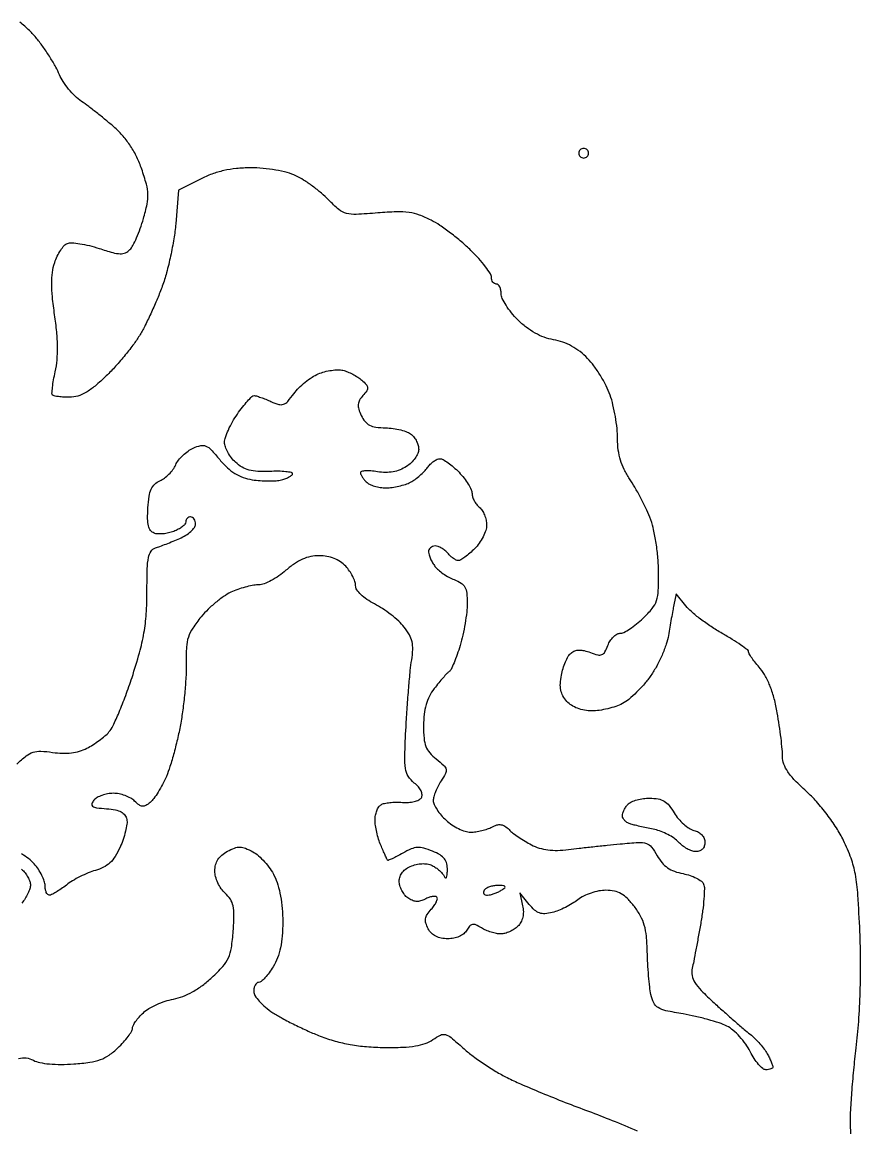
# Model space of a CAD drawing. Extents: x 0 to 102, y 0 to 135.
# Drawn here: x 71.76 to 86.39, y 80.71 to 100 of the extents above; entities that cross this region are included whole.
import ezdxf

# ---------------------------------------------------------------- set-up
doc = ezdxf.new("R2010")
doc.units = 0
doc.header["$MEASUREMENT"] = 0

msp = doc.modelspace()

# ---------------------------------------------------------------- linework, layer by layer
for points in [[(86.218598, 80.58278, -0.020927), (86.206863, 80.752832, -0.019784), (86.209648, 80.975356, -0.005505), (86.231637, 81.323434, -0.005547), (86.26526, 81.717147, -0.005796), (86.307188, 82.1043, 0.01263), (86.350893, 82.566822, 0.009361), (86.376679, 83.07971, 0.009089), (86.383781, 83.612319, 0.009628), (86.371189, 84.1347, 0.005781), (86.33613, 84.772481, 0.027892), (86.291852, 85.132878, 0.042199), (86.216858, 85.412126, 0.026717), (86.085457, 85.722804, 0.028862), (85.962028, 85.942815, 0.019758), (85.798263, 86.177888, 0.019711), (85.615717, 86.400236, 0.027922), (85.435218, 86.581728, -0.016529), (85.238548, 86.770672, -0.043512), (85.114923, 86.92187, -0.061773), (85.046261, 87.055368, -0.088141), (85.023, 87.186294, 0.023743), (85.017089, 87.310705, 0.006351), (84.995793, 87.50775, 0.006422), (84.965837, 87.731312, 0.006592), (84.930382, 87.952093, 0.021067), (84.877894, 88.192982, 0.027771), (84.808861, 88.406869, 0.031247), (84.726713, 88.585896, 0.054458), (84.634385, 88.720423, -0.011071), (84.556479, 88.815173, -0.015037), (84.490719, 88.904249, -0.011904), (84.44061, 88.98039, -0.140015), (84.430903, 89.014141, 0.236832), (84.414764, 89.046159, 0.007756), (84.29482, 89.132385, 0.013328), (84.14524, 89.230625, 0.008696), (83.967785, 89.336293, -0.01682), (83.778193, 89.453401, -0.015469), (83.591403, 89.586159, -0.015683), (83.432295, 89.714873, -0.048219), (83.336677, 89.814898), (83.168585, 90.028592), (83.127767, 89.831146, 0.004918), (83.108387, 89.732519, 0.001843), (83.083086, 89.593871, 0.001825), (83.056633, 89.442642, 0.002215), (83.03298, 89.300668, -0.042308), (82.994532, 89.147036, -0.020556), (82.921135, 88.958301, -0.020223), (82.828083, 88.766863, -0.027447), (82.728017, 88.602828, -0.025512), (82.6139, 88.453847, -0.021397), (82.478604, 88.307873, -0.021934), (82.343211, 88.185065, -0.053948), (82.231413, 88.11101, -0.038162), (82.116556, 88.062319, -0.022669), (81.973589, 88.021309, -0.022608), (81.826454, 87.993195, -0.035914), (81.698613, 87.984, -0.043192), (81.569355, 87.995187, -0.047488), (81.448153, 88.028413, -0.050755), (81.342984, 88.081029, -0.067582), (81.261362, 88.149817, -0.056903), (81.193572, 88.244396, -0.075683), (81.156645, 88.343366, -0.065767), (81.147969, 88.459302, -0.032209), (81.165889, 88.606616, -0.028695), (81.195207, 88.724973, -0.02813), (81.238038, 88.840005, -0.029311), (81.287106, 88.936292, -0.087264), (81.334848, 88.992518, -0.085107), (81.400151, 89.030161, -0.081348), (81.475308, 89.044676, -0.065254), (81.564778, 89.035529, -0.03279), (81.673535, 89.002152, 0.028834), (81.802322, 88.961512, 0.16087), (81.873581, 88.96658, 0.172001), (81.925154, 89.012795, 0.034048), (81.977831, 89.127234, -0.050149), (82.018053, 89.2077, -0.055098), (82.072436, 89.275805, -0.062334), (82.132046, 89.322295, -0.135282), (82.187576, 89.3376, 0.11921), (82.25485, 89.353871, 0.025394), (82.359762, 89.414691, 0.025203), (82.477031, 89.499575, 0.021646), (82.59152, 89.600037, 0.030114), (82.749652, 89.770781, 0.094005), (82.824342, 89.907696, 0.069297), (82.855357, 90.084588, 0.011479), (82.859601, 90.431379, 0.020115), (82.846882, 90.680819, 0.017366), (82.813942, 90.941072, 0.017955), (82.766335, 91.180177, 0.03706), (82.708849, 91.361807, 0.016363), (82.63835, 91.522542, 0.010031), (82.545354, 91.707393, 0.010053), (82.445841, 91.886861, 0.017617), (82.355398, 92.030603, -0.034287), (82.26001, 92.194041, -0.042493), (82.195543, 92.357907, -0.041624), (82.15881, 92.533098, -0.03088), (82.1466, 92.730602, 0.026491), (82.137205, 92.907799, 0.015887), (82.108266, 93.116614, 0.015888), (82.066135, 93.323121, 0.026545), (82.016102, 93.493198, 0.032363), (81.947179, 93.654464, 0.020294), (81.847143, 93.833652, 0.020351), (81.7338, 94.002767, 0.034671), (81.624175, 94.132795, 0.036617), (81.491231, 94.251248, 0.038236), (81.344259, 94.347158, 0.03934), (81.188659, 94.417226, 0.044304), (81.030019, 94.458735, -0.045726), (80.868139, 94.501584, -0.03941), (80.708063, 94.57479, -0.037307), (80.553164, 94.676782, -0.032144), (80.406745, 94.805495, -0.026076), (80.29554, 94.928946, -0.028693), (80.201548, 95.059566, -0.029824), (80.135108, 95.179258, -0.112247), (80.1162, 95.26242, 0.048874), (80.109961, 95.326092, 0.068874), (80.091349, 95.379926, 0.089057), (80.063903, 95.416176, 0.188461), (80.0316, 95.4288, -0.137332), (79.999339, 95.437831, -0.100208), (79.971851, 95.463217, -0.086161), (79.953346, 95.501187, -0.070513), (79.947, 95.545964, 0.146011), (79.927658, 95.610788, 0.017983), (79.841382, 95.732689, 0.020029), (79.725141, 95.87298, 0.015312), (79.58745, 96.017097, 0.018412), (79.425306, 96.165374, 0.01346), (79.235108, 96.318244, 0.013636), (79.046808, 96.453478, 0.029052), (78.892888, 96.545214, 0.033187), (78.691952, 96.633273, 0.053255), (78.510355, 96.677765, 0.04155), (78.293685, 96.688784, 0.012851), (77.967362, 96.669856, -0.00899), (77.587364, 96.644868, -0.077005), (77.418387, 96.662852, -0.109552), (77.287673, 96.730565, -0.02596), (77.106635, 96.89858, 0.024424), (76.981494, 97.015436, 0.016523), (76.828392, 97.136556, 0.016672), (76.672281, 97.244027, 0.031637), (76.538875, 97.318005, 0.04444), (76.385675, 97.374665, 0.023002), (76.18628, 97.419134, 0.021844), (75.965783, 97.447904, 0.022725), (75.746514, 97.456817, 0.023126), (75.500019, 97.44422, 0.030903), (75.278883, 97.408739, 0.032447), (75.072642, 97.348148, 0.030284), (74.871, 97.260228), (74.4903, 97.066022), (74.441044, 96.480061, -0.019431), (74.408879, 96.219268, -0.012415), (74.35227, 95.919104, -0.012474), (74.282025, 95.627235, -0.022648), (74.208, 95.39326, -0.011392), (74.122717, 95.176273, -0.008219), (74.018171, 94.938151, -0.008308), (73.911241, 94.714947, -0.017797), (73.819858, 94.54726, -0.025763), (73.714437, 94.388464, -0.012059), (73.562771, 94.193731, -0.011912), (73.393564, 93.996728, -0.016358), (73.231633, 93.82845, -0.017797), (73.035436, 93.650626, -0.043311), (72.875994, 93.538199, -0.058458), (72.73303, 93.475924, -0.07364), (72.590381, 93.4548, -0.01352), (72.489065, 93.45754, -0.018137), (72.397577, 93.465829, -0.01542), (72.323255, 93.477629, -0.150395), (72.295456, 93.492344, -0.216134), (72.284067, 93.522632, -0.011443), (72.293461, 93.627991, -0.016305), (72.312125, 93.756323, -0.010997), (72.341385, 93.901399, 0.033769), (72.372806, 94.104479, 0.024217), (72.381434, 94.334071, 0.021096), (72.367562, 94.595333, 0.013802), (72.330597, 94.894756, -0.011584), (72.290884, 95.205101, -0.026159), (72.278618, 95.441688, -0.033916), (72.291767, 95.633857, -0.045695), (72.331059, 95.80362, -0.032257), (72.376819, 95.917109, -0.03474), (72.435841, 96.020863, -0.037119), (72.498671, 96.101675, -0.117871), (72.554745, 96.140125, -0.111382), (72.63007, 96.15109, -0.020602), (72.77013, 96.134417, -0.021192), (72.935408, 96.100558, -0.017921), (73.106876, 96.0512, 0.010723), (73.342877, 95.979572, 0.058669), (73.47433, 95.958895, 0.111947), (73.564826, 95.97575, 0.098887), (73.643902, 96.030344, 0.073084), (73.695563, 96.102173, 0.016718), (73.760021, 96.237624, 0.016943), (73.824418, 96.40034, 0.015786), (73.879317, 96.5709, 0.018467), (73.942234, 96.824811, 0.060325), (73.956983, 96.996969, 0.057932), (73.930493, 97.171334, 0.0161), (73.848992, 97.436021, 0.030145), (73.763817, 97.642541, 0.030956), (73.655081, 97.835424, 0.03181), (73.526671, 98.008314, 0.036542), (73.38275, 98.155121, 0.007922), (73.242647, 98.274675, 0.005551), (73.081254, 98.405048, 0.005602), (72.923839, 98.526507, 0.011629), (72.797821, 98.616988, -0.042351), (72.685939, 98.708225, -0.028127), (72.573503, 98.829937, -0.028326), (72.477019, 98.961457, -0.048252), (72.414134, 99.082288, 0.03082), (72.351249, 99.21413, 0.013239), (72.252119, 99.382102, 0.013041), (72.136774, 99.555984, 0.016794), (72.021443, 99.70916, 0.031358), (71.889662, 99.853006, 0.021827), (71.724432, 99.998744, 0.022092)], [(71.672504, 87.056254, -0.024238), (71.834996, 87.197129, -0.087669), (71.955273, 87.261422, -0.090053), (72.088567, 87.279716, -0.02641), (72.295091, 87.259819, 0.028701), (72.466652, 87.244084, 0.038941), (72.622011, 87.250888, 0.042369), (72.763396, 87.280476, 0.0466), (72.893107, 87.332904, 0.022722), (72.996824, 87.392659, 0.016476), (73.106768, 87.468048, 0.016703), (73.206594, 87.546717, 0.034573), (73.277835, 87.615789, 0.073172), (73.346929, 87.719959, 0.009938), (73.453873, 87.959631, 0.011269), (73.569275, 88.250854, 0.009291), (73.679485, 88.566253, 0.011823), (73.810586, 88.999345, 0.024645), (73.887857, 89.343251, 0.026593), (73.927496, 89.67601, 0.016349), (73.9404, 90.070558, -0.006557), (73.945542, 90.462614, -0.041791), (73.967321, 90.660239, -0.097451), (74.011873, 90.769375, -0.173917), (74.08845, 90.826931, 0.013623), (74.163761, 90.852508, 0.004411), (74.273777, 90.894353, 0.004394), (74.395326, 90.943051, 0.004924), (74.51145, 90.992107, 0.036541), (74.616676, 91.047238, 0.044405), (74.705633, 91.114081, 0.050329), (74.767435, 91.182164, 0.160481), (74.7864, 91.239731, 0.064128), (74.780084, 91.288771, 0.081908), (74.761549, 91.330321, 0.09866), (74.734063, 91.358119, 0.149695), (74.7018, 91.368, 0.101565), (74.669516, 91.361374, 0.098504), (74.642051, 91.342534, 0.09733), (74.623651, 91.314395, 0.096568), (74.6172, 91.281306, -0.178192), (74.602912, 91.242488, -0.049008), (74.555288, 91.196539, -0.043017), (74.487113, 91.151525, -0.03358), (74.406435, 91.114479, -0.036833), (74.316057, 91.08754, -0.032521), (74.218855, 91.072746, -0.03396), (74.12926, 91.071122, -0.079326), (74.063835, 91.084936, -0.143925), (74.003128, 91.131306, -0.099348), (73.966485, 91.210249, -0.058257), (73.951489, 91.334463, -0.01712), (73.95735, 91.526713, -0.020461), (73.978612, 91.727254, -0.068139), (74.015471, 91.854187, -0.100706), (74.07561, 91.93853, -0.084451), (74.167527, 91.999033, 0.058187), (74.244798, 92.044295, 0.035966), (74.324169, 92.113633, 0.035718), (74.393686, 92.194599, 0.052681), (74.441231, 92.275229, -0.059155), (74.490953, 92.357115, -0.035192), (74.567497, 92.441923, -0.034791), (74.656992, 92.516794, -0.049936), (74.746267, 92.568781, -0.050722), (74.876634, 92.612877, -0.160062), (74.967323, 92.604453, -0.10329), (75.058573, 92.539872, -0.014919), (75.209642, 92.367354, 0.032108), (75.341737, 92.226571, 0.049801), (75.473907, 92.125359, 0.05355), (75.615927, 92.057281, 0.045393), (75.777279, 92.016205, 0.021133), (75.913915, 92.000243, 0.0178), (76.059492, 91.994645, 0.018169), (76.192833, 91.999112, 0.046527), (76.28805, 92.014753, 0.026305), (76.360955, 92.037977, 0.037562), (76.422485, 92.06665, 0.041815), (76.466344, 92.096319, 0.226893), (76.4784, 92.12152, 0.365075), (76.460137, 92.143199, 0.017977), (76.360357, 92.156719, 0.022069), (76.23062, 92.16381, 0.0133), (76.07655, 92.161324, -0.022792), (75.871181, 92.161909, -0.053677), (75.719994, 92.185637, -0.06635), (75.597725, 92.236674, -0.05504), (75.48435, 92.320719, -0.042803), (75.411511, 92.400914, -0.037729), (75.349915, 92.495673, -0.039635), (75.307523, 92.590157, -0.085838), (75.294, 92.66835, -0.083006), (75.308551, 92.755395, -0.023416), (75.359508, 92.883686, -0.022917), (75.43165, 93.025447, -0.022366), (75.517006, 93.161203, -0.013517), (75.607465, 93.28448, -0.019256), (75.694806, 93.388472, -0.015577), (75.771308, 93.467645, -0.195277), (75.809125, 93.483, -0.072549), (75.84874, 93.477222, -0.011404), (75.923946, 93.452924, -0.012465), (76.011851, 93.419814, -0.010593), (76.102952, 93.380614, 0.034923), (76.236903, 93.330545, 0.155913), (76.319708, 93.332321, 0.131333), (76.39404, 93.382301, 0.02203), (76.502093, 93.517678, -0.039202), (76.587189, 93.617096, -0.025837), (76.699112, 93.717833, -0.026009), (76.818935, 93.805046, -0.044815), (76.927856, 93.862807, -0.034707), (77.037174, 93.900085, -0.028708), (77.157753, 93.92476, -0.029641), (77.271371, 93.934462, -0.06595), (77.357546, 93.925312, -0.039005), (77.436629, 93.899502, -0.022597), (77.527199, 93.857014, -0.022487), (77.614709, 93.805884, -0.034906), (77.684635, 93.753437, -0.02859), (77.764624, 93.6758, -0.16701), (77.787781, 93.62284, -0.17423), (77.773, 93.568109, -0.03171), (77.706522, 93.484572, 0.051657), (77.647415, 93.403901, 0.111975), (77.624383, 93.331022, 0.097865), (77.633616, 93.248953, 0.033461), (77.677578, 93.136953, 0.060657), (77.742604, 93.033717, 0.103928), (77.821395, 92.969948, 0.083403), (77.93165, 92.935008, 0.028569), (78.099236, 92.92101, -0.028228), (78.232537, 92.909966, -0.027255), (78.365343, 92.88393, -0.028328), (78.479478, 92.848031, -0.083028), (78.550496, 92.806701, -0.062469), (78.5993, 92.754658, -0.044196), (78.640546, 92.68588, -0.044565), (78.66866, 92.611815, -0.068535), (78.678, 92.543991, -0.107403), (78.662751, 92.47382, -0.048844), (78.615391, 92.392164, -0.045268), (78.5464, 92.312492, -0.046688), (78.464862, 92.247447, -0.049748), (78.352609, 92.188918, -0.050583), (78.231627, 92.154112, -0.047916), (78.100307, 92.143149, -0.037119), (77.957262, 92.155578, 0.019473), (77.84436, 92.169413, 0.033126), (77.749298, 92.171007, 0.037433), (77.680301, 92.162387, 0.357024), (77.6628, 92.141001, 0.107853), (77.669516, 92.110229, 0.031227), (77.692622, 92.067137, 0.029829), (77.725466, 92.020567, 0.027883), (77.76432, 91.97712, 0.088537), (77.820277, 91.938112, 0.036308), (77.907236, 91.905421, 0.034482), (78.008015, 91.88309, 0.037299), (78.108282, 91.8756, 0.033516), (78.214605, 91.882735, 0.022886), (78.333788, 91.904395, 0.023126), (78.447287, 91.936025, 0.042451), (78.535512, 91.973626, 0.033606), (78.614338, 92.02249, 0.021953), (78.698492, 92.088615, 0.022091), (78.775189, 92.160653, 0.03886), (78.830847, 92.227426, -0.041204), (78.881002, 92.287026, -0.041497), (78.940139, 92.337441, -0.044852), (78.999075, 92.372239, -0.111384), (79.047669, 92.3832, -0.129514), (79.102791, 92.368678, -0.02577), (79.189503, 92.313499, -0.025693), (79.286444, 92.236758, -0.021458), (79.381272, 92.145921, -0.025483), (79.468281, 92.04531, -0.027893), (79.541822, 91.939255, -0.028892), (79.593837, 91.842384, -0.109179), (79.6086, 91.77558, 0.078106), (79.617815, 91.71695, 0.044378), (79.645877, 91.650668, 0.043), (79.68694, 91.587322, 0.054302), (79.7355, 91.5372, -0.07829), (79.784122, 91.481965, -0.044366), (79.825123, 91.402605, -0.042971), (79.853034, 91.31311, -0.054159), (79.8624, 91.226896, -0.078708), (79.847597, 91.133443, -0.03803), (79.801401, 91.021125, -0.036501), (79.734214, 90.908836, -0.043334), (79.654745, 90.814255, -0.017348), (79.569517, 90.734743, -0.021898), (79.485151, 90.667599, -0.020673), (79.411238, 90.618419, -0.137292), (79.369004, 90.6066, -0.114345), (79.331781, 90.615225, -0.037487), (79.282919, 90.643877, -0.03508), (79.231663, 90.684938, -0.033145), (79.1856, 90.7335, 0.048188), (79.136691, 90.782056, 0.041499), (79.076985, 90.823123, 0.04354), (79.015997, 90.851282, 0.086594), (78.963741, 90.8604, 0.090038), (78.919454, 90.85236, 0.097645), (78.882224, 90.829336, 0.102573), (78.857815, 90.794988, 0.110153), (78.849891, 90.75465, 0.071628), (78.858504, 90.703999, 0.027798), (78.88409, 90.637451, 0.026828), (78.920253, 90.567352, 0.029959), (78.962535, 90.504176, 0.053594), (79.020742, 90.44254, 0.026286), (79.106506, 90.376752, 0.02573), (79.203752, 90.317083, 0.033907), (79.298244, 90.27362, -0.051004), (79.416815, 90.214098, -0.126485), (79.4827, 90.143659, -0.100274), (79.515005, 90.039408, -0.025158), (79.524, 89.860739, -0.027956), (79.515366, 89.706448, -0.01342), (79.487956, 89.509997, -0.013259), (79.448299, 89.30598, -0.018459), (79.401298, 89.125983, -0.011556), (79.349153, 88.966195, -0.015269), (79.293911, 88.823384, -0.012642), (79.241836, 88.708295, -0.126979), (79.208031, 88.668387, 0.050832), (79.169997, 88.635232, 0.007973), (79.103137, 88.561462, 0.008792), (79.026968, 88.471539, 0.00757), (78.950033, 88.374441, 0.045258), (78.864151, 88.238802, 0.048302), (78.806258, 88.092789, 0.043456), (78.773359, 87.925413, 0.026813), (78.7626, 87.724931, 0.021304), (78.771994, 87.504547, 0.07014), (78.804421, 87.363033, 0.087997), (78.869992, 87.253853, 0.047008), (78.984401, 87.145012, -0.018365), (79.116957, 87.032625, -0.154693), (79.155663, 86.965626, -0.17576), (79.146068, 86.892823, -0.025263), (79.069001, 86.761148, 0.025932), (79.016487, 86.671147, 0.024039), (78.972103, 86.573925, 0.024793), (78.941103, 86.483605, 0.070377), (78.9318, 86.417837, 0.112376), (78.946697, 86.352393, 0.033206), (78.997557, 86.262317, 0.031496), (79.069981, 86.165725, 0.029269), (79.155654, 86.07646, 0.04003), (79.256409, 85.997063, 0.034148), (79.373883, 85.929942, 0.035574), (79.489784, 85.883687, 0.077303), (79.584215, 85.869, 0.035526), (79.674674, 85.875435, 0.023228), (79.777446, 85.89504, 0.023373), (79.876334, 85.923655, 0.040768), (79.954559, 85.957645, -0.050056), (80.041685, 85.993598, -0.110081), (80.113176, 85.998759, -0.110037), (80.180111, 85.973074, -0.049991), (80.253112, 85.913373, 0.033065), (80.32193, 85.853101, 0.013667), (80.422309, 85.780549, 0.013452), (80.534536, 85.708358, 0.016869), (80.642451, 85.647855, 0.044939), (80.781583, 85.591082, 0.042642), (80.931083, 85.558844, 0.038292), (81.098086, 85.550386, 0.025178), (81.290086, 85.565063, -0.002952), (81.475981, 85.587616, -0.001405), (81.715488, 85.614558, -0.001392), (81.965994, 85.641319, -0.001977), (82.1889, 85.663613, -0.009131), (82.513692, 85.688824, -0.091998), (82.647885, 85.672061, -0.152451), (82.737885, 85.609115, -0.038069), (82.837675, 85.4574, 0.04722), (82.92096, 85.335681, 0.06747), (83.017337, 85.247394, 0.065054), (83.136503, 85.185814, 0.040419), (83.288579, 85.144341, -0.033483), (83.410664, 85.112857, -0.038677), (83.521469, 85.066447, -0.042293), (83.606971, 85.01302, -0.141268), (83.646456, 84.960765, -0.098357), (83.660016, 84.881928, -0.012194), (83.651243, 84.707123, -0.014006), (83.629703, 84.497801, -0.01117), (83.595139, 84.273497, -0.00138), (83.553598, 84.042576, -0.001406), (83.511031, 83.813296, -0.001364), (83.472931, 83.614222, -0.005827), (83.448488, 83.495761, 0.095706), (83.445344, 83.366453, 0.099138), (83.490857, 83.247046, 0.055801), (83.603206, 83.106187, 0.011925), (83.829944, 82.889737, 0.002782), (84.008689, 82.728879, 0.002687), (84.191297, 82.568125, 0.002655), (84.353602, 82.428293, 0.009833), (84.458158, 82.342668, -0.027295), (84.541745, 82.269195, -0.019092), (84.627903, 82.17799, -0.019322), (84.703963, 82.083958, -0.037541), (84.755765, 82.002504, -0.009995), (84.793305, 81.928858, -0.012532), (84.825002, 81.859073, -0.010752), (84.848673, 81.799772, -0.089812), (84.8538, 81.771462, -0.226847), (84.845033, 81.753133, -0.07484), (84.81857, 81.737659, -0.056966), (84.779795, 81.727099, -0.03804), (84.733867, 81.7236, -0.176248), (84.67751, 81.744103, -0.039741), (84.603629, 81.816792, -0.036515), (84.527063, 81.919393, -0.028404), (84.458917, 82.04085, 0.041547), (84.380966, 82.171617, 0.030859), (84.274883, 82.302185, 0.031505), (84.158548, 82.413602, 0.059362), (84.0501, 82.485, 0.035599), (83.918215, 82.539595, 0.012486), (83.721984, 82.59951, 0.012325), (83.502151, 82.654875, 0.014109), (83.28951, 82.696621, -0.010994), (82.986779, 82.754097, -0.083475), (82.852164, 82.807269, -0.147255), (82.777871, 82.889348, -0.058204), (82.728469, 83.035021, -0.023675), (82.706882, 83.166005, -0.007725), (82.687215, 83.360943, -0.007679), (82.672022, 83.578429, -0.008588), (82.664209, 83.788315, 0.018964), (82.648877, 84.052574, 0.046296), (82.612395, 84.243913, 0.054882), (82.546017, 84.405128, 0.037859), (82.438395, 84.570865, 0.029782), (82.317727, 84.710926, 0.070584), (82.209175, 84.795029, 0.080669), (82.09095, 84.839157, 0.049102), (81.942204, 84.8538, 0.048637), (81.819612, 84.841847, 0.032317), (81.682953, 84.805638, 0.032502), (81.553581, 84.752671, 0.053285), (81.453382, 84.689844, -0.030724), (81.356292, 84.622693, -0.019753), (81.23637, 84.556531, -0.019853), (81.113399, 84.500883, -0.034852), (81.007313, 84.466246, -0.043739), (80.879416, 84.445806, -0.103494), (80.784284, 84.458746, -0.09921), (80.699861, 84.509262, -0.038091), (80.60546, 84.609052), (80.44124, 84.8115), (80.490296, 84.584969, -0.047825), (80.502819, 84.479047, -0.062962), (80.492762, 84.382366, -0.0681), (80.460201, 84.297259, -0.071121), (80.406333, 84.225419, -0.052815), (80.343346, 84.174497, -0.038433), (80.264124, 84.131474, -0.039096), (80.181619, 84.102054, -0.06619), (80.109009, 84.0924, -0.049934), (80.033647, 84.099945, -0.02612), (79.942225, 84.123464, -0.0257), (79.850119, 84.157652, -0.035645), (79.771959, 84.19815, 0.030347), (79.675778, 84.249285, 0.148884), (79.615483, 84.257313, 0.177433), (79.566942, 84.229879, 0.047161), (79.515103, 84.15585, -0.096397), (79.463949, 84.096197, -0.062293), (79.385922, 84.04886, -0.056209), (79.289629, 84.018164, -0.049113), (79.184373, 84.0078, -0.048988), (79.071087, 84.018926, -0.07044), (78.976082, 84.052153, -0.077028), (78.900241, 84.107547, -0.073834), (78.843434, 84.184038, -0.048017), (78.803175, 84.280482, -0.114072), (78.797592, 84.357554, -0.106708), (78.826434, 84.432479, -0.038892), (78.896338, 84.522956, 0.029623), (78.949198, 84.588816, 0.045176), (78.986029, 84.652137, 0.055832), (79.003677, 84.704516, 0.255031), (78.994927, 84.734273, 0.187662), (78.965466, 84.747232, 0.053285), (78.914607, 84.744019, 0.045713), (78.853274, 84.727642, 0.034792), (78.789793, 84.699153, -0.057536), (78.710198, 84.667689, -0.085009), (78.635588, 84.660813, -0.083943), (78.562258, 84.679164, -0.054722), (78.486447, 84.722776, -0.069799), (78.430244, 84.777356, -0.048196), (78.382736, 84.852402, -0.048142), (78.350417, 84.935278, -0.069015), (78.3396, 85.01327, -0.085137), (78.353954, 85.096957, -0.086546), (78.395349, 85.170548, -0.077702), (78.463611, 85.231716, -0.053108), (78.556639, 85.278906, -0.039683), (78.66018, 85.309128, -0.051967), (78.758183, 85.319043, -0.056831), (78.848676, 85.308448, -0.065419), (78.929966, 85.277782, -0.0365), (78.992948, 85.237911, -0.031304), (79.052974, 85.18736, -0.032534), (79.10175, 85.134288, -0.073939), (79.129248, 85.087419, 0.205087), (79.145876, 85.070862, 0.406344), (79.161574, 85.077375, 0.075763), (79.173629, 85.123732, 0.018286), (79.178921, 85.203086, 0.061514), (79.168262, 85.317553, 0.112226), (79.128554, 85.402064, 0.094416), (79.050673, 85.470339, 0.034712), (78.919218, 85.535811, 0.028589), (78.765264, 85.589499, 0.086486), (78.65525, 85.601186, 0.08587), (78.547325, 85.575, 0.027925), (78.40016, 85.501134, -0.008841), (78.302293, 85.447243, -0.01465), (78.217679, 85.405704, -0.008315), (78.147609, 85.375214, -0.376908), (78.133771, 85.379908, -0.025511), (78.124941, 85.397214, -0.000888), (78.094204, 85.466222, -0.001654), (78.058302, 85.547942, -0.001155), (78.01833, 85.640331, -0.025968), (77.979365, 85.745733, -0.018637), (77.946483, 85.866943, -0.018895), (77.923798, 85.984995, -0.038033), (77.9166, 86.079488, -0.046962), (77.924344, 86.161751, -0.046354), (77.947306, 86.2415, -0.050292), (77.981039, 86.307336, -0.111263), (78.021132, 86.346619, -0.085287), (78.079143, 86.370019, -0.025524), (78.173572, 86.385472, -0.02478), (78.283162, 86.392235, -0.02451), (78.393288, 86.388166, 0.037643), (78.500445, 86.38702, 0.043719), (78.601187, 86.402445, 0.048905), (78.681952, 86.430747, 0.146647), (78.725217, 86.469155, 0.160726), (78.737922, 86.522257, 0.091897), (78.720343, 86.586481, 0.069038), (78.673684, 86.656426, 0.041019), (78.601125, 86.725756, -0.08097), (78.496682, 86.842805, -0.105766), (78.44678, 86.976918, -0.04516), (78.434726, 87.195066, -0.004746), (78.457506, 87.706105, -0.003781), (78.478584, 88.047846, -0.003751), (78.504878, 88.39014, -0.00368), (78.532325, 88.689166, -0.014561), (78.555896, 88.8723, 0.028049), (78.574437, 89.055162, 0.067759), (78.562201, 89.190223, 0.073246), (78.515208, 89.310705, 0.037374), (78.424258, 89.44571, 0.039618), (78.329703, 89.547874, 0.020202), (78.196368, 89.661201, 0.019938), (78.048661, 89.767587, 0.028151), (77.908603, 89.84928, -0.029495), (77.77416, 89.928182, -0.044993), (77.668994, 90.013159, -0.054809), (77.600072, 90.09637, -0.146596), (77.5782, 90.169367, 0.084033), (77.566156, 90.240523, 0.034546), (77.527529, 90.330772, 0.032952), (77.471717, 90.424018, 0.036214), (77.405704, 90.506048, 0.056102), (77.312761, 90.585723, 0.053978), (77.20326, 90.643954, 0.051631), (77.079251, 90.679308, 0.043667), (76.943348, 90.6912, 0.051758), (76.795428, 90.675847, 0.051625), (76.653679, 90.630439, 0.046513), (76.512095, 90.551962, 0.030371), (76.364425, 90.4374, -0.028084), (76.240395, 90.340266, -0.028494), (76.106842, 90.258154, -0.029719), (75.982929, 90.200594, -0.094136), (75.893464, 90.1836, 0.044644), (75.804394, 90.175631, 0.017283), (75.683171, 90.14941, 0.016949), (75.552994, 90.111769, 0.020105), (75.433005, 90.06721, 0.048761), (75.307018, 89.999488, 0.022397), (75.156839, 89.88873, 0.021931), (75.007973, 89.757081, 0.028265), (74.884034, 89.62306, 0.024728), (74.737394, 89.426259, 0.068785), (74.662022, 89.271639, 0.064835), (74.629059, 89.097166, 0.020181), (74.624548, 88.83, -0.019118), (74.621297, 88.609663, -0.009162), (74.601136, 88.327423, -0.009069), (74.569306, 88.033218, -0.01279), (74.529506, 87.7725, -0.011882), (74.478284, 87.52088, -0.009729), (74.411953, 87.254502, -0.009857), (74.341333, 87.011857, -0.025414), (74.278128, 86.840702, -0.019377), (74.212461, 86.702407, -0.018606), (74.135453, 86.567681, -0.018909), (74.058724, 86.454141, -0.06157), (73.996617, 86.38815, -0.042312), (73.918875, 86.334029, -0.152602), (73.860664, 86.320968, -0.141922), (73.802827, 86.343011, -0.034843), (73.725216, 86.410499, 0.070539), (73.656216, 86.462362, 0.038888), (73.559923, 86.506055, 0.037868), (73.453337, 86.535845, 0.049249), (73.352516, 86.5458, 0.045567), (73.254233, 86.536824, 0.040677), (73.155246, 86.510125, 0.042946), (73.069949, 86.470944, 0.090655), (73.014327, 86.424355, 0.091296), (72.978904, 86.361121, 0.339825), (72.992619, 86.320633, 0.115465), (73.061336, 86.294838, 0.011714), (73.235914, 86.276305, -0.026097), (73.390106, 86.255437, -0.074299), (73.49218, 86.219899, -0.111227), (73.555244, 86.166251, -0.114718), (73.588338, 86.091323, -0.082449), (73.590236, 86.008688, -0.024005), (73.566165, 85.883242, -0.023422), (73.524993, 85.742401, -0.023101), (73.470664, 85.605363, -0.032708), (73.384868, 85.444133, -0.06513), (73.293595, 85.332295, -0.072237), (73.183415, 85.25496, -0.049636), (73.040803, 85.199877, 0.030332), (72.916465, 85.157281, 0.018675), (72.77567, 85.093044, 0.018704), (72.640701, 85.018821, 0.031592), (72.534421, 84.945587, -0.014598), (72.443201, 84.878048, -0.018213), (72.354552, 84.821014, -0.016653), (72.277981, 84.778985, -0.117708), (72.236991, 84.7692, -0.209518), (72.209006, 84.781465, -0.081683), (72.1853, 84.817517, -0.062211), (72.16917, 84.870712, -0.042562), (72.1638, 84.933682, 0.0833), (72.150649, 85.012073, 0.032069), (72.107885, 85.114201, 0.030661), (72.046298, 85.221275, 0.033033), (71.97345, 85.317239, 0.05205), (71.877204, 85.407159, 0.03703), (71.753104, 85.4873, 0.036838)], [(71.702123, 81.919938, -0.095084), (71.833199, 81.928896, -0.092772), (71.959525, 81.888933, 0.074127), (72.070516, 81.849245, 0.025941), (72.238688, 81.824935, 0.023397), (72.44148, 81.815823, 0.017584), (72.664692, 81.824095, 0.017515), (72.943089, 81.854064, 0.051946), (73.129156, 81.900794, 0.064323), (73.278739, 81.97835, 0.039318), (73.432886, 82.104382, 0.018265), (73.530031, 82.204508, 0.022964), (73.612072, 82.304349, 0.021988), (73.671953, 82.392262, 0.139389), (73.6866, 82.443781, -0.123219), (73.69875, 82.492333, -0.029447), (73.742515, 82.563833, -0.028503), (73.804089, 82.642331, -0.024833), (73.87695, 82.717202, -0.053741), (73.973726, 82.789552, -0.026811), (74.109493, 82.860402, -0.026261), (74.259465, 82.91941, -0.034927), (74.401285, 82.956004, 0.04806), (74.564039, 83.002583, 0.033977), (74.735947, 83.084085, 0.031702), (74.908134, 83.195433, 0.028314), (75.071826, 83.331645, 0.022379), (75.262695, 83.526366, 0.075309), (75.360245, 83.675155, 0.071069), (75.412276, 83.850738, 0.018497), (75.444443, 84.144147, 0.012718), (75.457442, 84.421848, 0.058343), (75.442133, 84.582151, 0.092438), (75.394253, 84.696635, 0.063777), (75.302653, 84.803669, -0.059619), (75.234567, 84.881906, -0.041673), (75.177044, 84.983846, -0.042013), (75.137797, 85.092555, -0.065717), (75.1248, 85.191016, -0.06091), (75.138087, 85.299685, -0.080913), (75.177237, 85.391054, -0.077518), (75.244915, 85.46806, -0.050958), (75.342952, 85.53416, -0.032233), (75.469209, 85.591599, -0.095741), (75.562502, 85.607768, -0.092838), (75.656751, 85.588227, -0.02919), (75.787102, 85.525591, -0.055673), (75.884358, 85.45652, -0.028573), (75.990164, 85.350608, -0.027996), (76.087832, 85.227782, -0.037566), (76.161019, 85.105886, -0.044693), (76.222651, 84.9499, -0.026205), (76.269345, 84.754502, -0.024195), (76.298935, 84.534649, -0.021446), (76.308752, 84.3039, -0.019603), (76.298959, 84.05651, -0.033135), (76.268989, 83.851288, -0.03863), (76.217081, 83.676372, -0.045488), (76.140927, 83.52135, -0.021158), (76.070454, 83.41606, -0.028169), (75.997315, 83.327167, -0.02799), (75.930646, 83.262515, -0.180438), (75.887443, 83.2464, 0.174479), (75.854687, 83.23461, 0.093215), (75.826817, 83.201112, 0.073475), (75.807955, 83.15121, 0.053721), (75.8016, 83.092228, 0.144208), (75.823557, 83.017682, 0.039492), (75.898671, 82.919248, 0.03604), (76.006556, 82.815058, 0.029069), (76.136052, 82.719083, 0.020269), (76.298935, 82.621634, 0.009571), (76.516313, 82.508609, 0.009468), (76.748696, 82.398809, 0.01319), (76.960902, 82.310067, 0.024446), (77.219805, 82.224031, 0.024454), (77.485838, 82.163688, 0.023065), (77.77056, 82.127035, 0.017381), (78.0858, 82.112161, 0.011964), (78.401019, 82.115799, 0.031617), (78.62545, 82.138017, 0.044355), (78.793003, 82.180898, 0.069321), (78.925008, 82.249222, -0.040459), (79.057404, 82.327716, -0.182891), (79.145299, 82.33587, -0.107026), (79.242667, 82.284867, -0.009739), (79.450721, 82.104137, 0.023263), (79.605702, 81.976695, 0.012292), (79.808791, 81.832596, 0.012206), (80.024285, 81.695048, 0.018433), (80.218913, 81.58699, 0.01504), (80.455129, 81.475814, 0.004535), (80.820528, 81.321005, 0.00454), (81.233723, 81.154724, 0.004919), (81.639, 81.000471, -0.008293), (82.051786, 80.840163, -0.006793), (82.487644, 80.655578, -0.00687)], [(71.755289, 85.221388, -0.043211), (71.814348, 85.157847, -0.038813), (71.864001, 85.082867, -0.040946), (71.897849, 85.008172, -0.089631), (71.908119, 84.946438, -0.076492), (71.897294, 84.882076, -0.029903), (71.863853, 84.798131, -0.028745), (71.81615, 84.710052, -0.031758), (71.760069, 84.631052, -0.02967)]]:
    msp.add_lwpolyline(points, format="xyb")
for points in [[(81.5544, 97.7976, 0.099038), (81.522113, 97.791141, 0.097945), (81.494651, 97.772749, 0.097945), (81.476259, 97.745287, 0.099038), (81.4698, 97.713, 0.099038), (81.476259, 97.680713, 0.097945), (81.494651, 97.653251, 0.097945), (81.522113, 97.634859, 0.099038), (81.5544, 97.6284, 0.099038), (81.586687, 97.634859, 0.097945), (81.614149, 97.653251, 0.097945), (81.632541, 97.680713, 0.099038), (81.639, 97.713, 0.099038), (81.632541, 97.745287, 0.097945), (81.614149, 97.772749, 0.097945), (81.586687, 97.791141, 0.099038)], [(82.708637, 86.4612, -0.044673), (82.852397, 86.44833, -0.091341), (82.957961, 86.408505, -0.086651), (83.045864, 86.33206, -0.037158), (83.135015, 86.203917, 0.041444), (83.207279, 86.101921, 0.036153), (83.298517, 86.008115, 0.037858), (83.394032, 85.935304, 0.082621), (83.478198, 85.898646, -0.065855), (83.555495, 85.868003, -0.079806), (83.616638, 85.81974, -0.087096), (83.655762, 85.75864, -0.099274), (83.6694, 85.690629, -0.080545), (83.658657, 85.624374, -0.113343), (83.627621, 85.573434, -0.115146), (83.577899, 85.541663, -0.085028), (83.513312, 85.5306, -0.082885), (83.442791, 85.542371, -0.040967), (83.359369, 85.578894, -0.039182), (83.276895, 85.632094, -0.046039), (83.20844, 85.695005, 0.057306), (83.132298, 85.761886, 0.030732), (83.025171, 85.826805, 0.030161), (82.906291, 85.880332, 0.041208), (82.793478, 85.912821, -0.003735), (82.680716, 85.936325, -0.003173), (82.562, 85.962787, -0.003199), (82.454201, 85.988262, -0.008999), (82.37925, 86.007917, -0.061228), (82.322644, 86.031634, -0.064902), (82.27469, 86.067989, -0.072603), (82.242234, 86.110901, -0.126313), (82.2312, 86.153881, -0.076406), (82.238465, 86.201144, -0.038329), (82.261021, 86.25735, -0.03692), (82.293867, 86.313143, -0.044908), (82.33272, 86.35968, -0.096183), (82.390605, 86.398742, -0.034534), (82.485023, 86.431378, -0.032722), (82.596142, 86.453712, -0.033244)], [(80.057743, 84.937105, 0.041968), (79.982958, 84.931342, 0.044123), (79.911475, 84.913168, 0.048375), (79.85325, 84.886194, 0.122282), (79.8201, 84.8538, 0.108888), (79.80886, 84.821682, 0.184971), (79.815704, 84.794432, 0.162551), (79.840161, 84.776351, 0.081692), (79.878557, 84.770495, 0.055043), (79.930046, 84.776791, 0.026384), (79.994046, 84.795501, 0.025781), (80.059497, 84.822306, 0.033381), (80.1162, 84.8538, 0.021402), (80.178872, 84.898215, 0.400385), (80.182169, 84.920059, 0.230617), (80.156678, 84.934171, 0.011327)]]:
    msp.add_lwpolyline(points, format="xyb", close=True)

doc.saveas('drawing.dxf')
